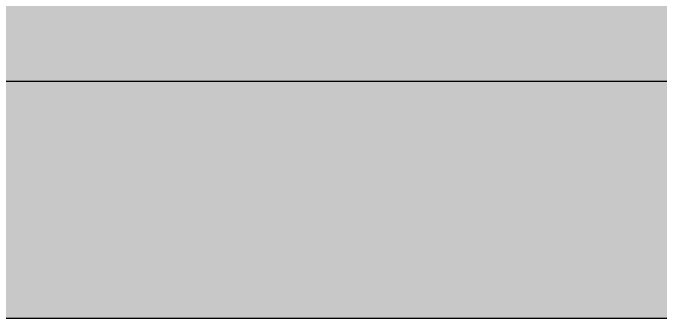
# Model space of a CAD drawing. Extents: x -109 to 1815, y -14679 to 345.
# Drawn here: x -96.648 to -95.556, y -48.115 to -47.599 of the extents above; entities that cross this region are included whole.
import ezdxf

# ---------------------------------------------------------------- set-up
doc = ezdxf.new("R2010")
doc.units = 0
doc.header["$MEASUREMENT"] = 0
for name, color, linetype in [('COTA', 1, 'CONTINUOUS'), ('LINHA-TELHA-VISTA', 1, 'CONTINUOUS'), ('PAREDE', 6, 'CONTINUOUS')]:
    doc.layers.add(name, color=color, linetype=linetype)

msp = doc.modelspace()

# ---------------------------------------------------------------- hatches: boundary and pattern name
at = {"layer": 'COTA'}
h = msp.add_hatch(dxfattribs=at)
h.set_pattern_fill('AR-CONC', color=256, scale=0.03, style=0)
h.set_pattern_definition([(50, (0, 0), (0.21517805, -0.01882564), [0.0225, -0.2475]), (355, (0, 0), (-0.0416254, 0.22565764), [0.018, -0.198]), (100.4514, (0.01793, -0.00157), (0.1735528, 0.20683186), [0.01912206, -0.21034263]), (46.1842, (0, 0.06), (0.3201723, -0.0496557), [0.03375, -0.37125]), (96.6356, (0.02668, 0.05586), (0.2803988, 0.2922354), [0.0286831, -0.3155139]), (351.1842, (0, 0.06), (0.2803986, 0.2922356), [0.027, -0.297]), (21, (0.03, 0.045), (0.17907212, -0.12078567), [0.0225, -0.2475]), (326, (0.03, 0.045), (0.0729946, 0.217545), [0.018, -0.198]), (71.4514, (0.04492, 0.03493), (0.2520668, 0.09675915), [0.01912206, -0.21034263]), (37.5, (0, 0), (0.003647957, 0.099868156), [0, -0.1956, 0, -0.201, 0, -0.19875]), (7.5, (0, 0), (0.07892086, 0.11832351), [0, -0.1146, 0, -0.1911, 0, -0.07575]), (327.5, (-0.0669, 0), (0.16014673, -0.00676646), [0, -0.075, 0, -0.234, 0, -0.3105]), (317.5, (-0.0969, 0), (0.17495585, 0.0300315), [0, -0.0975, 0, -0.1554, 0, -0.2205])])
h.paths.add_polyline_path([(-102.5064, -47.5149), (-102.5064, -47.7149), (-89.353, -47.7149), (-89.353, -47.5149), (-90.1481, -47.5149, -0.186897), (-90.1938, -47.5326), (-90.2566, -47.5326, -0.186897), (-90.3022, -47.5149), (-91.5776, -47.5149, -0.186897), (-91.6232, -47.5326), (-91.686, -47.5326, -0.186897), (-91.7316, -47.5149), (-93.0064, -47.5149), (-93.0064, -47.5649), (-97.1564, -47.5649), (-97.1564, -47.5149)])
at = {"layer": 'LINHA-TELHA-VISTA', "linetype": 'Continuous'}
h = msp.add_hatch(dxfattribs=at)
h.set_pattern_fill('AR-PARQ1', color=256, scale=0.03, angle=45, style=0)
h.set_pattern_definition([(135, (-51.87902, -19.88133), (-0.5091169, 0), [0.36, -0.36]), (135, (-51.8366, -19.8389), (-0.5091169, 0), [0.36, -0.36]), (135, (-51.79417, -19.79648), (-0.5091169, 0), [0.36, -0.36]), (135, (-51.75174, -19.75405), (-0.5091169, 0), [0.36, -0.36]), (135, (-51.7093, -19.71163), (-0.5091169, 0), [0.36, -0.36]), (135, (-51.6669, -19.6692), (-0.5091169, 0), [0.36, -0.36]), (135, (-51.62446, -19.62677), (-0.5091169, 0), [0.36, -0.36]), (45, (-52.13358, -19.62677), (0.5091169, 0), [0.36, -0.36]), (45, (-52.176, -19.58435), (0.5091169, 0), [0.36, -0.36]), (45, (-52.21843, -19.54192), (0.5091169, 0), [0.36, -0.36]), (45, (-52.26086, -19.4995), (0.5091169, 0), [0.36, -0.36]), (45, (-52.3033, -19.45707), (0.5091169, 0), [0.36, -0.36]), (45, (-52.3457, -19.41464), (0.5091169, 0), [0.36, -0.36]), (45, (-52.38814, -19.3722), (0.5091169, 0), [0.36, -0.36])])
h.paths.add_polyline_path([(-104.8528, -47.7149), (-104.8528, -48.1149), (-87.9809, -48.1149), (-87.9809, -47.7149)])

# ---------------------------------------------------------------- linework, layer by layer
at = {"layer": 'COTA'}
msp.add_line((-104.8528, -48.1149), (-87.9809, -48.1149), dxfattribs=at)
at = {"layer": 'PAREDE'}
msp.add_line((-104.8528, -47.7149), (-87.9809, -47.7149), dxfattribs=at)

doc.saveas('drawing.dxf')
